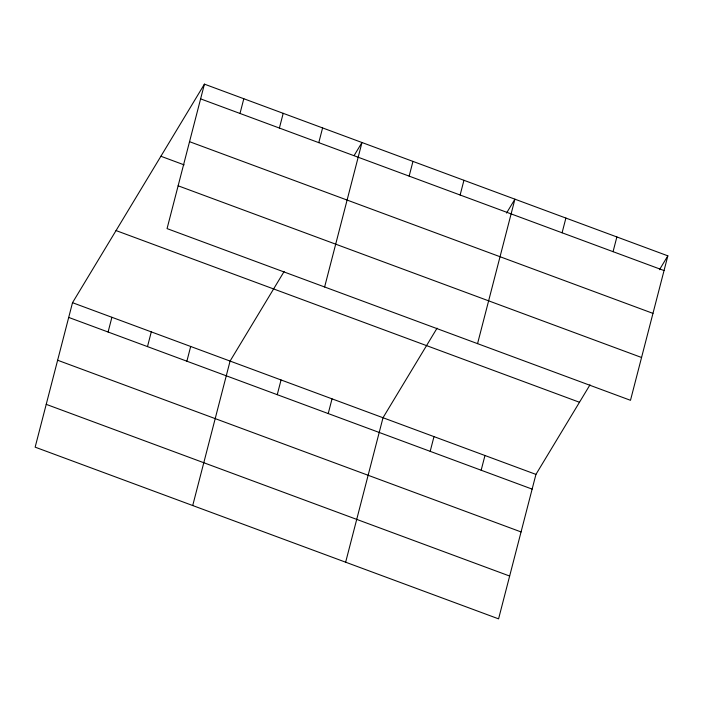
<?xml version="1.0" encoding="UTF-8"?>
<svg xmlns="http://www.w3.org/2000/svg" width="703" height="703" viewBox="0 0 703 703"><rect width="100%" height="100%" fill="white"/><g stroke="black" fill="none" stroke-linecap="round" stroke-linejoin="round"><path stroke-width="1.05" d="M204.424 84.14L167.059 228.607L630.486 400.306L667.85 255.839L204.424 84.14L72.514 302.694L35.15 447.161L498.576 618.86L535.941 474.393L589.993 384.84M108.095 332.009L111.9 317.29M147.489 346.605L151.294 331.878M240.004 113.464L243.809 98.736M186.875 361.201L190.689 346.474M279.399 128.051L283.204 113.332M192.719 505.536L230.083 361.07L284.126 271.516M318.784 142.647L322.598 127.92M277.246 394.682L281.059 379.954M324.619 286.991L361.983 142.516L354.171 155.46M328.222 413.566L332.036 398.838M409.155 176.128L412.96 161.4M345.648 562.198L383.012 417.731L437.064 328.178M460.131 195.012L463.945 180.293M430.183 451.344L433.988 436.616M477.557 343.644L514.921 199.177L506.547 213.044M481.16 470.228L484.965 455.5M562.084 232.79L565.897 218.062M613.06 251.674L616.874 236.946M659.476 269.706L667.85 255.839M200.61 98.868L664.045 270.558M189.538 141.681L652.973 313.38M160.89 156.259L184.124 164.871M178.131 185.794L641.558 357.493M116.039 230.566L579.474 402.265M72.514 302.694L535.941 474.393M68.701 317.422L532.136 489.112M57.628 360.235L521.064 531.934M46.222 404.348L509.657 576.047"/></g></svg>
